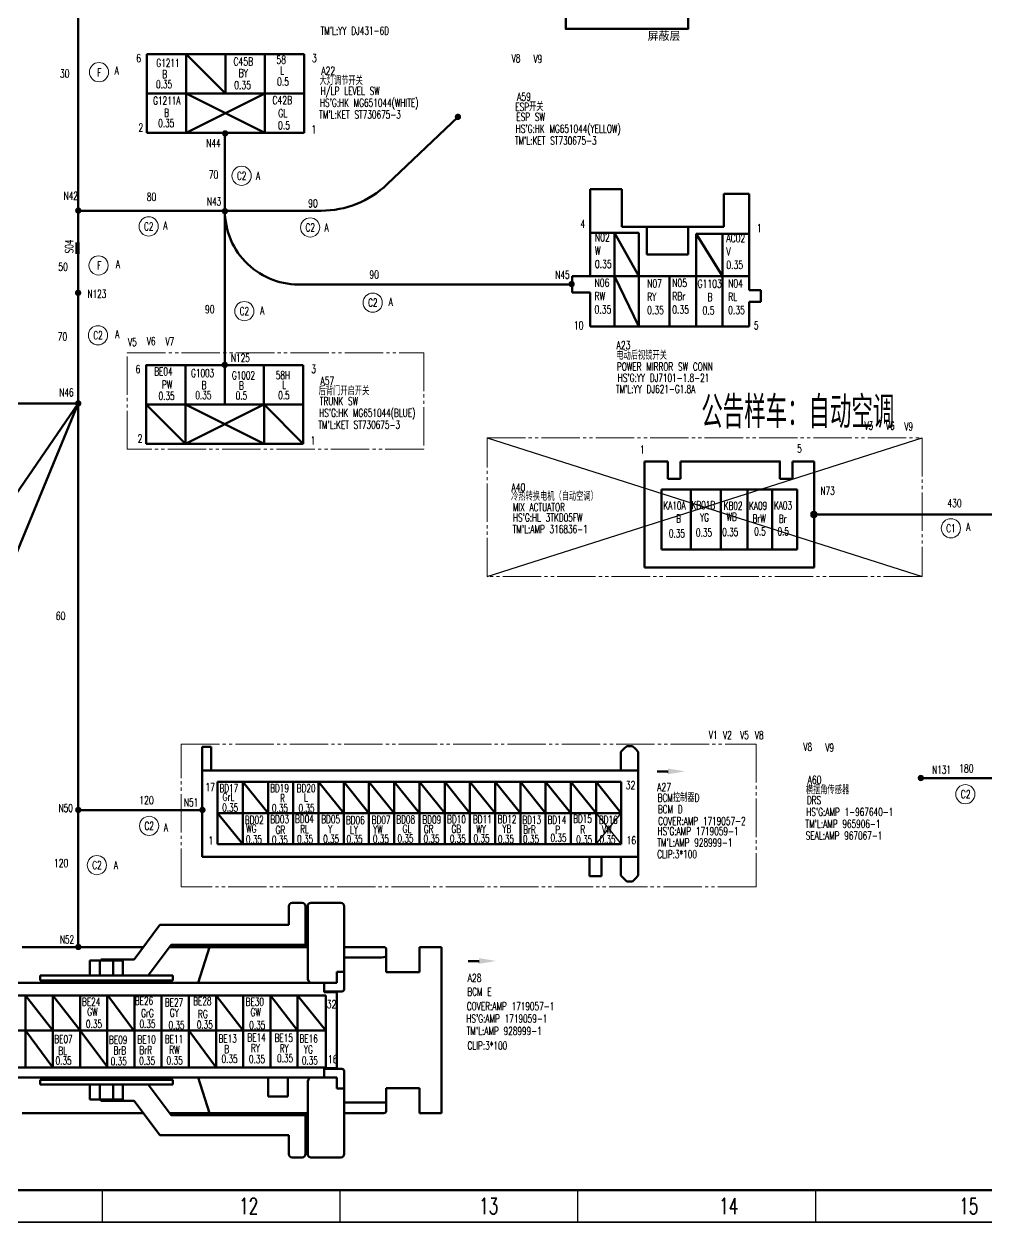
# Model space of a CAD drawing. Header units: millimetres. Extents: x 2201 to 4580, y 154 to 995.
# Drawn here: x 2994.1 to 3294.8, y 153.9 to 528.1 of the extents above; entities that cross this region are included whole.
import ezdxf
from ezdxf.enums import TextEntityAlignment as Align

# ---------------------------------------------------------------- set-up
doc = ezdxf.new("R2010")
doc.units = ezdxf.units.MM
doc.linetypes.add('PHANTOM', pattern=[17, 12, -1, 1, -1, 1, -1])
for name, color, linetype, lineweight in [('0Filament', 7, 'Continuous', 20), ('2FRAME', 2, 'Continuous', 70), ('4CONTOUR', 4, 'Continuous', 50), ('5PHANTOM', 6, 'PHANTOM', 20)]:
    doc.layers.add(name, color=color, linetype=linetype, lineweight=lineweight)
doc.layers.add('2FRAM', color=2, linetype='Continuous')
doc.styles.add('HZ', font='TXT', dxfattribs={"width": 0.7, "height": 4, "bigfont": 'HZTXT'})
doc.styles.get("Standard").update_dxf_attribs({"font": 'txt.shx', "height": 5})

msp = doc.modelspace()

# ---------------------------------------------------------------- hatches: boundary and pattern name
at = {"layer": '0Filament'}
h = msp.add_hatch(color=256, dxfattribs=at)
edge = h.paths.add_edge_path()
edge.add_arc((3129.76, 499.06), 1, 0, 360)
h = msp.add_hatch(color=256, dxfattribs=at)
edge = h.paths.add_edge_path()
edge.add_arc((3057.02, 493.9), 1, 0, 360)
h = msp.add_hatch(color=256, dxfattribs=at)
edge = h.paths.add_edge_path()
edge.add_arc((3011.13, 469.8), 1, 0, 360)
h = msp.add_hatch(color=256, dxfattribs=at)
edge = h.paths.add_edge_path()
edge.add_arc((3056.95, 469.61), 1, 0, 360)
for points in [[(3010.24, 456.21), (3010.24, 459.9), (3011.55, 459.9), (3011.55, 456.21)], [(3195.36, 294.98), (3191.96, 294.98), (3191.96, 294.2), (3195.36, 294.2)], [(3136.32, 235.76), (3132.91, 235.76), (3132.91, 234.98), (3136.32, 234.98)]]:
    msp.add_hatch(color=256, dxfattribs=at).paths.add_polyline_path(points)
h = msp.add_hatch(color=256, dxfattribs=at)
edge = h.paths.add_edge_path()
edge.add_arc((3165.29, 446.83), 1, 0, 360)
h = msp.add_hatch(color=256, dxfattribs=at)
edge = h.paths.add_edge_path()
edge.add_arc((3011.08, 444.1), 1, 0, 360)
h = msp.add_hatch(color=256, dxfattribs=at)
edge = h.paths.add_edge_path()
edge.add_arc((3056.91, 421.6), 1, 0, 360)
h = msp.add_hatch(color=256, dxfattribs=at)
edge = h.paths.add_edge_path()
edge.add_arc((3011.13, 409.57), 1, 0, 360)
h = msp.add_hatch(color=256, dxfattribs=at)
edge = h.paths.add_edge_path()
edge.add_arc((3241, 374.84), 1, 0, 360)
h = msp.add_hatch(color=256, dxfattribs=at)
edge = h.paths.add_edge_path()
edge.add_arc((3274.42, 292.57), 1, 0, 360)
h = msp.add_hatch(color=256, dxfattribs=at)
edge = h.paths.add_edge_path()
edge.add_arc((3011.13, 282.58), 1, 0, 360)
h = msp.add_hatch(color=256, dxfattribs=at)
edge = h.paths.add_edge_path()
edge.add_arc((3049.92, 282.58), 1, 0, 360)
h = msp.add_hatch(color=256, dxfattribs=at)
edge = h.paths.add_edge_path()
edge.add_arc((3011.13, 239.78), 1, 0, 360)

# ---------------------------------------------------------------- linework, layer by layer
for p, q in [((3018.54, 163.87), (3018.54, 153.87)), ((3092.86, 163.87), (3092.86, 153.87)), ((3167.17, 163.87), (3167.17, 153.87)), ((3241.48, 163.87), (3241.48, 153.87)), ((3390.11, 153.87), (2201.11, 153.87)), ((2201.11, 153.87), (4579.11, 153.87))]:
    msp.add_line(p, q)
for p, q in [((3195.36, 294.89), (3195.36, 294.89)), ((3195.36, 294.89), (3195.36, 294.15)), ((3195.36, 294.15), (3195.36, 294.89)), ((3195.36, 294.15), (3195.36, 294.15)), ((3136.32, 235.67), (3136.32, 235.67)), ((3136.32, 235.67), (3136.32, 234.92)), ((3136.32, 234.92), (3136.32, 235.67)), ((3136.32, 234.92), (3136.32, 234.92))]:
    msp.add_line(p, q, dxfattribs=at)
for centre, radius in [((3017.61, 513.02), 3), ((3062.16, 480.65), 3), ((3033.12, 464.85), 3), ((3083.58, 464.53), 3), ((3017.47, 452.66), 3), ((3103.13, 441.03), 3), ((3063.01, 438.4), 3), ((3017.27, 430.84), 3), ((3241, 374.84), 1), ((3241, 374.84), 1), ((3283.81, 370.56), 3), ((3288.32, 287.5), 3), ((3033.25, 277.61), 3), ((3016.95, 265.35), 3)]:
    msp.add_circle(centre, radius, dxfattribs=at)
for points in [[(3195.36, 295.54), (3200.76, 294.64), (3195.36, 293.74)], [(3136.32, 236.31), (3141.72, 235.41), (3136.32, 234.51)]]:
    msp.add_solid(points, dxfattribs=at)
at = {"layer": '2FRAM', "color": 2, "linetype": 'ByBlock', "lineweight": 50}
msp.add_line((4569.11, 163.87), (2226.11, 163.87), dxfattribs=at)
at = {"layer": '2FRAME', "color": 1, "lineweight": -2}
for p, q in [((3138.85, 398.77), (3274.79, 355.54)), ((3138.85, 355.54), (3274.79, 398.77)), ((3172.91, 281.61), (3180.8, 271.85)), ((3172.91, 271.85), (3180.8, 281.61))]:
    msp.add_line(p, q, dxfattribs=at)
at = {"layer": '4CONTOUR'}
for p, q in [((3011.09, 720.65), (3011.09, 239.73)), ((3044.82, 518.65), (3032.51, 518.65)), ((3032.53, 506.36), (3032.53, 518.65)), ((3044.82, 506.36), (3044.82, 518.65)), ((3044.82, 518.65), (3069.39, 518.65)), ((3044.82, 518.65), (3057.1, 506.36)), ((3057.1, 506.36), (3057.1, 518.65)), ((3081.67, 518.65), (3069.37, 518.65)), ((3069.39, 506.36), (3069.39, 518.65)), ((3081.67, 506.36), (3081.67, 518.65)), ((3044.82, 506.36), (3032.53, 506.36)), ((3032.55, 494.08), (3032.55, 506.36)), ((3057.1, 506.36), (3044.82, 506.36)), ((3044.84, 494.08), (3044.84, 506.36)), ((3044.84, 506.36), (3069.41, 494.08)), ((3069.39, 506.36), (3044.84, 494.08)), ((3069.39, 506.36), (3057.1, 506.36)), ((3081.67, 506.36), (3069.39, 506.36)), ((3069.41, 494.08), (3069.41, 506.36)), ((3081.69, 494.08), (3081.69, 506.36)), ((3107.67, 477.99), (3129.88, 499.07)), ((3044.84, 494.08), (3032.55, 494.08)), ((3057.12, 494.08), (3044.84, 494.08)), ((3056.92, 494.11), (3056.92, 421.25)), ((3069.41, 494.08), (3057.12, 494.08)), ((3081.69, 494.08), (3069.41, 494.08)), ((3180.94, 476.46), (3171.1, 476.46)), ((3171.1, 476.46), (3171.1, 449.31)), ((3180.94, 464.76), (3180.94, 476.46)), ((3220.73, 475.06), (3212.81, 475.06)), ((3212.81, 475.06), (3212.81, 464.76)), ((3220.73, 444.95), (3220.73, 475.06)), ((3011.09, 469.75), (3056.92, 469.75)), ((3056.92, 469.75), (3087.02, 469.75)), ((3212.81, 464.76), (3180.94, 464.76)), ((3188.79, 456.11), (3188.79, 464.76)), ((3201.69, 464.76), (3201.69, 456.11)), ((3171.1, 462.89), (3186.29, 462.89)), ((3178.7, 462.89), (3178.7, 451.81)), ((3178.7, 462.89), (3186.29, 449.31)), ((3186.29, 462.89), (3186.29, 451.81)), ((3220.73, 462.52), (3204.16, 462.52)), ((3204.16, 462.52), (3204.16, 451.81)), ((3204.16, 462.52), (3212.45, 449.31)), ((3212.45, 462.52), (3212.45, 451.81)), ((3201.69, 456.11), (3188.79, 456.11)), ((3171.1, 449.31), (3165.48, 449.31)), ((3165.48, 449.31), (3165.48, 444.16)), ((3220.73, 449.31), (3171.1, 449.31)), ((3178.7, 451.81), (3178.7, 433.59)), ((3178.7, 449.31), (3186.29, 433.59)), ((3186.29, 451.81), (3186.29, 433.59)), ((3195.92, 449.31), (3195.9, 433.59)), ((3204.16, 451.81), (3204.16, 433.59)), ((3212.45, 451.81), (3212.45, 433.59)), ((3081.08, 446.73), (3165.48, 446.73)), ((3165.48, 444.16), (3171.08, 444.16)), ((3171.08, 444.16), (3171.08, 433.59)), ((3224.45, 444.95), (3220.73, 444.95)), ((3224.45, 441.24), (3224.45, 444.95)), ((3220.73, 433.59), (3220.73, 441.24)), ((3220.73, 441.24), (3224.45, 441.24)), ((3171.08, 433.59), (3220.73, 433.59)), ((3044.58, 421.53), (3032.28, 421.53)), ((3032.3, 409.25), (3032.3, 421.53)), ((3044.58, 409.25), (3044.58, 421.53)), ((3044.58, 421.53), (3069.15, 421.53)), ((3056.87, 409.25), (3056.87, 421.53)), ((3081.44, 421.53), (3069.13, 421.53)), ((3069.15, 409.25), (3069.15, 421.53)), ((3081.44, 409.25), (3081.44, 421.53)), ((2973.8, 319.31), (3011.09, 409.52)), ((2974.87, 409.52), (3011.09, 409.52)), ((2977.52, 360.61), (3011.09, 409.52)), ((3044.58, 409.25), (3032.3, 409.25)), ((3032.31, 396.96), (3032.31, 409.25)), ((3032.31, 409.25), (3044.6, 396.96)), ((3056.87, 409.25), (3044.58, 409.25)), ((3044.6, 396.96), (3044.6, 409.25)), ((3044.6, 409.25), (3069.17, 396.96)), ((3069.15, 409.25), (3044.6, 396.96)), ((3069.15, 409.25), (3056.87, 409.25)), ((3081.44, 409.25), (3069.15, 409.25)), ((3069.17, 396.96), (3069.17, 409.25)), ((3069.17, 409.25), (3081.45, 396.96)), ((3081.45, 396.96), (3081.45, 409.25)), ((3044.6, 396.96), (3032.31, 396.96)), ((3056.88, 396.96), (3044.6, 396.96)), ((3069.17, 396.96), (3056.88, 396.96)), ((3081.45, 396.96), (3069.17, 396.96)), ((3188.09, 358.27), (3188.09, 391.39)), ((3188.09, 391.39), (3195.4, 391.39)), ((3195.4, 391.39), (3195.4, 386.03)), ((3199.35, 386.03), (3199.35, 391.45)), ((3199.35, 391.45), (3230.51, 391.45)), ((3230.4, 391.39), (3230.4, 386.03)), ((3234.35, 391.45), (3241.03, 391.45)), ((3234.35, 386.03), (3234.35, 391.45)), ((3241.03, 391.39), (3241.03, 358.27)), ((3195.4, 386.03), (3199.35, 386.03)), ((3230.4, 386.03), (3234.35, 386.03)), ((3193.33, 382.7), (3235.77, 382.7)), ((3193.33, 363.93), (3193.33, 382.7)), ((3202.55, 382.7), (3202.55, 363.93)), ((3211.92, 382.7), (3211.92, 363.93)), ((3220.26, 382.7), (3220.26, 363.93)), ((3227.96, 382.7), (3227.96, 363.93)), ((3235.77, 382.7), (3235.77, 363.93)), ((3308.07, 374.83), (3241.03, 374.83)), ((3235.77, 363.93), (3193.33, 363.93)), ((3188.09, 358.27), (3241.03, 358.27)), ((3049.88, 302.33), (3052.63, 302.33)), ((3049.88, 294.89), (3049.88, 302.33)), ((3052.63, 302.33), (3052.63, 294.89)), ((3180.67, 300.72), (3181.58, 301.63)), ((3180.67, 294.89), (3180.67, 300.72)), ((3181.58, 301.63), (3182.49, 302.54)), ((3182.49, 302.54), (3184.31, 302.54)), ((3184.31, 302.54), (3185.22, 301.63)), ((3185.22, 301.63), (3186.13, 300.72)), ((3186.13, 294.89), (3186.13, 300.72)), ((3165, 294.89), (3049.88, 294.89)), ((3049.88, 294.89), (3071.01, 294.89)), ((3049.88, 270.17), (3049.88, 294.89)), ((3081.94, 294.89), (3094.51, 294.89)), ((3112.35, 294.89), (3123.65, 294.89)), ((3141.5, 294.89), (3154.07, 294.89)), ((3165, 294.89), (3186.13, 294.89)), ((3186.13, 267.93), (3186.13, 294.89)), ((3308.2, 292.54), (3274.63, 292.54)), ((3062.55, 291.37), (3054.67, 291.37)), ((3054.67, 281.61), (3054.67, 291.37)), ((3070.43, 291.37), (3062.55, 291.37)), ((3062.55, 281.61), (3062.55, 291.37)), ((3062.55, 281.61), (3062.55, 291.37)), ((3062.55, 291.37), (3070.43, 281.61)), ((3078.32, 291.37), (3070.43, 291.37)), ((3070.43, 281.61), (3070.43, 291.37)), ((3070.43, 281.61), (3070.43, 291.37)), ((3086.2, 291.37), (3078.32, 291.37)), ((3078.32, 281.61), (3078.32, 291.37)), ((3078.32, 281.61), (3078.32, 291.37)), ((3094.08, 291.37), (3086.2, 291.37)), ((3086.2, 281.61), (3086.2, 291.37)), ((3086.2, 281.61), (3086.2, 291.37)), ((3086.2, 291.37), (3094.08, 281.61)), ((3101.97, 291.37), (3094.08, 291.37)), ((3094.08, 281.61), (3094.08, 291.37)), ((3094.08, 281.61), (3094.08, 291.37)), ((3094.08, 291.37), (3101.97, 281.61)), ((3109.85, 291.37), (3101.97, 291.37)), ((3101.97, 281.61), (3101.97, 291.37)), ((3101.97, 281.61), (3101.97, 291.37)), ((3101.97, 291.37), (3109.85, 281.61)), ((3117.73, 291.37), (3109.85, 291.37)), ((3109.85, 281.61), (3109.85, 291.37)), ((3109.85, 281.61), (3109.85, 291.37)), ((3109.85, 291.37), (3117.73, 281.61)), ((3125.62, 291.37), (3117.73, 291.37)), ((3117.73, 281.61), (3117.73, 291.37)), ((3117.73, 281.61), (3117.73, 291.37)), ((3117.73, 291.37), (3125.62, 281.61)), ((3133.5, 291.37), (3125.62, 291.37)), ((3125.62, 281.61), (3125.62, 291.37)), ((3125.62, 291.37), (3133.5, 281.61)), ((3141.38, 291.37), (3133.5, 291.37)), ((3133.5, 281.61), (3133.5, 291.37)), ((3133.5, 281.61), (3133.5, 291.37)), ((3133.5, 291.37), (3141.38, 281.61)), ((3149.27, 291.37), (3141.38, 291.37)), ((3141.38, 281.61), (3141.38, 291.37)), ((3141.38, 281.61), (3141.38, 291.37)), ((3141.38, 291.37), (3149.27, 281.61)), ((3157.15, 291.37), (3149.27, 291.37)), ((3149.27, 281.61), (3149.27, 291.37)), ((3149.27, 281.61), (3149.27, 291.37)), ((3149.27, 291.37), (3157.15, 281.61)), ((3165.03, 291.37), (3157.15, 291.37)), ((3157.15, 281.61), (3157.15, 291.37)), ((3157.15, 281.61), (3157.15, 291.37)), ((3157.15, 291.37), (3165.03, 281.61)), ((3172.91, 291.37), (3165.03, 291.37)), ((3165.03, 281.61), (3165.03, 291.37)), ((3165.03, 281.61), (3165.03, 291.37)), ((3165.03, 291.37), (3172.91, 281.61)), ((3180.8, 291.37), (3172.91, 291.37)), ((3172.91, 281.61), (3172.91, 291.37)), ((3172.91, 281.61), (3172.91, 291.37)), ((3172.91, 291.37), (3180.8, 281.61)), ((3180.8, 281.61), (3180.8, 291.37)), ((3049.88, 282.53), (3011.09, 282.53)), ((3062.55, 281.61), (3054.67, 281.61)), ((3062.55, 281.61), (3054.67, 281.61)), ((3054.67, 271.85), (3054.67, 281.61)), ((3054.67, 281.61), (3062.55, 271.85)), ((3070.43, 281.61), (3062.55, 281.61)), ((3070.43, 281.61), (3062.55, 281.61)), ((3062.55, 271.85), (3062.55, 281.61)), ((3062.55, 271.85), (3062.55, 281.61)), ((3078.32, 281.61), (3070.43, 281.61)), ((3078.32, 281.61), (3070.43, 281.61)), ((3070.43, 271.85), (3070.43, 281.61)), ((3070.43, 271.85), (3070.43, 281.61)), ((3086.2, 281.61), (3078.32, 281.61)), ((3086.2, 281.61), (3078.32, 281.61)), ((3078.32, 271.85), (3078.32, 281.61)), ((3078.32, 271.85), (3078.32, 281.61)), ((3094.08, 281.61), (3086.2, 281.61)), ((3094.08, 281.61), (3086.2, 281.61)), ((3086.2, 271.85), (3086.2, 281.61)), ((3086.2, 271.85), (3086.2, 281.61)), ((3101.97, 281.61), (3094.08, 281.61)), ((3101.97, 281.61), (3094.08, 281.61)), ((3094.08, 271.85), (3094.08, 281.61)), ((3094.08, 271.85), (3094.08, 281.61)), ((3109.85, 281.61), (3101.97, 281.61)), ((3109.85, 281.61), (3101.97, 281.61)), ((3101.97, 271.85), (3101.97, 281.61)), ((3101.97, 271.85), (3101.97, 281.61)), ((3117.73, 281.61), (3109.85, 281.61)), ((3117.73, 281.61), (3109.85, 281.61)), ((3109.85, 271.85), (3109.85, 281.61)), ((3109.85, 271.85), (3109.85, 281.61)), ((3125.62, 281.61), (3117.73, 281.61)), ((3125.62, 281.61), (3117.73, 281.61)), ((3117.73, 271.85), (3117.73, 281.61)), ((3117.73, 271.85), (3117.73, 281.61)), ((3133.5, 281.61), (3125.62, 281.61)), ((3133.5, 281.61), (3125.62, 281.61)), ((3125.62, 271.85), (3125.62, 281.61)), ((3125.62, 271.85), (3125.62, 281.61)), ((3141.38, 281.61), (3133.5, 281.61)), ((3141.38, 281.61), (3133.5, 281.61)), ((3133.5, 271.85), (3133.5, 281.61)), ((3133.5, 271.85), (3133.5, 281.61)), ((3149.27, 281.61), (3141.38, 281.61)), ((3149.27, 281.61), (3141.38, 281.61)), ((3141.38, 271.85), (3141.38, 281.61)), ((3141.38, 271.85), (3141.38, 281.61)), ((3157.15, 281.61), (3149.27, 281.61)), ((3157.15, 281.61), (3149.27, 281.61)), ((3149.27, 271.85), (3149.27, 281.61)), ((3149.27, 271.85), (3149.27, 281.61)), ((3165.03, 281.61), (3157.15, 281.61)), ((3165.03, 281.61), (3157.15, 281.61)), ((3157.15, 271.85), (3157.15, 281.61)), ((3157.15, 271.85), (3157.15, 281.61)), ((3172.91, 281.61), (3165.03, 281.61)), ((3172.91, 281.61), (3165.03, 281.61)), ((3165.03, 271.85), (3165.03, 281.61)), ((3165.03, 271.85), (3165.03, 281.61)), ((3180.8, 281.61), (3172.91, 281.61)), ((3180.8, 281.61), (3172.91, 281.61)), ((3172.91, 271.85), (3172.91, 281.61)), ((3172.91, 271.85), (3172.91, 281.61)), ((3180.8, 271.85), (3180.8, 281.61)), ((3049.88, 270.17), (3049.88, 267.97)), ((3062.55, 271.85), (3054.67, 271.85)), ((3070.43, 271.85), (3062.55, 271.85)), ((3078.32, 271.85), (3070.43, 271.85)), ((3086.2, 271.85), (3078.32, 271.85)), ((3094.08, 271.85), (3086.2, 271.85)), ((3101.97, 271.85), (3094.08, 271.85)), ((3109.85, 271.85), (3101.97, 271.85)), ((3117.73, 271.85), (3109.85, 271.85)), ((3125.62, 271.85), (3117.73, 271.85)), ((3133.5, 271.85), (3125.62, 271.85)), ((3141.38, 271.85), (3133.5, 271.85)), ((3149.27, 271.85), (3141.38, 271.85)), ((3157.15, 271.85), (3149.27, 271.85)), ((3165.03, 271.85), (3157.15, 271.85)), ((3172.91, 271.85), (3165.03, 271.85)), ((3180.8, 271.85), (3172.91, 271.85)), ((3052.11, 267.93), (3049.88, 267.94)), ((3052.11, 267.93), (3186.13, 267.93)), ((3167.1, 267.93), (3168.74, 267.93)), ((3170.84, 261.9), (3170.84, 268.02)), ((3174.66, 268.02), (3174.66, 261.9)), ((3180.67, 267.93), (3180.67, 262.1)), ((3186.13, 267.93), (3186.13, 262.1)), ((3180.67, 262.1), (3181.58, 261.19)), ((3185.22, 261.19), (3186.13, 262.1)), ((3174.66, 261.9), (3170.84, 261.9)), ((3181.58, 261.19), (3182.49, 260.28)), ((3182.49, 260.28), (3184.31, 260.28)), ((3184.31, 260.28), (3185.22, 261.19)), ((3076.93, 246.65), (3076.93, 252.52)), ((3077.97, 253.56), (3081.08, 253.56)), ((3082.12, 252.52), (3082.12, 246.65)), ((3082.81, 247.42), (3082.81, 252.52)), ((3083.84, 253.56), (3093.18, 253.56)), ((3094.21, 248.07), (3094.21, 252.52)), ((3082.81, 246.65), (3082.81, 247.42)), ((3094.21, 246.65), (3094.21, 248.07)), ((3028.55, 235.86), (3036.56, 246.65)), ((3036.56, 246.65), (3076.93, 246.65)), ((3082.12, 240.43), (3082.12, 246.65)), ((3082.81, 246.65), (3082.81, 230.57)), ((3094.21, 246.65), (3094.21, 232.06)), ((2993.63, 239.73), (3028.55, 239.73)), ((3028.55, 239.73), (3031.43, 239.73)), ((3040.12, 240.43), (3033.01, 230.85)), ((3052.1, 239.73), (3039.61, 239.73)), ((3081.08, 240.43), (3040.12, 240.43)), ((3048.59, 228.61), (3052.1, 239.73)), ((3082.81, 239.73), (3052.1, 239.73)), ((3081.08, 240.43), (3082.12, 240.43)), ((3082.12, 240.43), (3082.12, 239.73)), ((3094.21, 239.73), (3106.65, 239.73)), ((3117.71, 239.73), (3124.63, 239.73)), ((3117.71, 231.96), (3117.71, 239.73)), ((3124.63, 236.45), (3124.63, 239.73)), ((3018.18, 235.86), (3028.55, 235.86)), ((3018.18, 235.86), (3018.18, 235.52)), ((3094.21, 236.45), (3105.92, 236.45)), ((3105.92, 236.45), (3106.65, 236.55)), ((3106.65, 236.55), (3107.06, 236.73)), ((3107.06, 236.73), (3107.28, 236.93)), ((3107.28, 236.93), (3107.35, 237.14)), ((3107.35, 239.04), (3107.35, 237.14)), ((3107.35, 236.45), (3107.35, 237.14)), ((3107.35, 236.45), (3107.35, 231.96)), ((3124.63, 236.45), (3124.63, 213.81)), ((3017.84, 235.52), (3014.72, 235.52)), ((3014.72, 230.85), (3014.72, 235.52)), ((3017.84, 230.85), (3017.84, 235.52)), ((3017.84, 235.52), (3021.98, 235.52)), ((3025.09, 235.52), (3021.98, 235.52)), ((3021.98, 230.85), (3021.98, 235.52)), ((3025.09, 230.85), (3025.09, 235.52)), ((3094.21, 232.06), (3091.97, 232.06)), ((3091.97, 232.06), (3091.97, 228.61)), ((3094.21, 232.06), (3094.21, 226.6)), ((2952.52, 228.61), (3070.44, 228.61)), ((2999.17, 230.85), (3019.91, 230.85)), ((2999.17, 229.3), (2999.17, 230.85)), ((2999.17, 229.3), (3019.91, 229.3)), ((3017.84, 230.85), (3014.72, 230.85)), ((3017.84, 230.85), (3021.98, 230.85)), ((3019.91, 230.85), (3040.64, 230.85)), ((3019.91, 229.3), (3040.64, 229.3)), ((3025.09, 230.85), (3021.98, 230.85)), ((3029.06, 229.3), (3028.55, 228.61)), ((3040.64, 229.3), (3040.64, 230.85)), ((3076.66, 228.61), (3070.44, 228.61)), ((3076.66, 228.61), (3087.99, 228.61)), ((3082.81, 230.57), (3082.9, 229.77)), ((3082.9, 229.77), (3083.11, 229.19)), ((3083.11, 229.19), (3083.35, 228.84)), ((3083.35, 228.84), (3083.62, 228.65)), ((3083.62, 228.65), (3083.84, 228.61)), ((3091.97, 228.61), (3087.99, 228.61)), ((3087.99, 225.7), (3087.99, 228.61)), ((3107.35, 231.96), (3117.71, 231.96)), ((3088.51, 224.59), (2952.17, 224.59)), ((2994.67, 224.59), (2994.67, 202.14)), ((2994.67, 224.59), (3003.17, 213.7)), ((3003.17, 224.59), (3003.17, 202.14)), ((3003.17, 224.59), (3011.67, 213.7)), ((3011.67, 224.59), (3011.67, 202.14)), ((3020.17, 224.59), (3020.17, 202.14)), ((3020.34, 224.59), (3028.67, 213.36)), ((3028.67, 224.59), (3028.67, 202.14)), ((3037.17, 224.59), (3037.17, 202.14)), ((3045.67, 224.59), (3045.67, 202.14)), ((3054.17, 224.59), (3054.17, 202.14)), ((3054.17, 224.59), (3062.67, 213.7)), ((3062.67, 224.59), (3062.67, 202.14)), ((3071.17, 224.59), (3071.17, 202.14)), ((3071.17, 224.59), (3079.67, 213.7)), ((3079.67, 224.59), (3079.67, 202.14)), ((3079.67, 224.59), (3088.51, 213.7)), ((3093.52, 225.91), (3087.99, 225.91)), ((3087.99, 225.7), (3091.97, 225.7)), ((3088.51, 224.59), (3088.51, 202.14)), ((3091.97, 213.81), (3091.97, 225.7)), ((2952.17, 213.7), (3088.51, 213.7)), ((2994.67, 213.7), (3003.17, 202.14)), ((3011.67, 213.7), (3020.34, 202.14)), ((3045.67, 213.7), (3054.17, 202.14)), ((3091.97, 201.93), (3091.97, 213.81)), ((3124.63, 191.18), (3124.63, 213.81)), ((3088.51, 202.14), (2952.17, 202.14)), ((2952.52, 199.02), (3070.44, 199.02)), ((2999.17, 198.33), (3019.91, 198.33)), ((2999.17, 198.33), (2999.17, 196.78)), ((3014.72, 199.02), (3014.72, 198.33)), ((3017.84, 198.33), (3017.84, 199.02)), ((3019.91, 198.33), (3040.64, 198.33)), ((3021.98, 199.02), (3021.98, 198.33)), ((3025.09, 199.02), (3025.09, 198.33)), ((3029.06, 198.33), (3028.55, 199.02)), ((3040.64, 198.33), (3040.64, 196.78)), ((3048.59, 199.02), (3052.1, 187.89)), ((3070.44, 199.02), (3076.66, 199.02)), ((3070.44, 198.79), (3070.44, 193.12)), ((3076.66, 199.02), (3087.99, 199.02)), ((3076.66, 198.79), (3076.66, 193.12)), ((3082.9, 197.86), (3083.11, 198.44)), ((3083.11, 198.44), (3083.35, 198.79)), ((3083.35, 198.79), (3083.62, 198.98)), ((3083.62, 198.98), (3083.84, 199.02)), ((3087.99, 201.93), (3087.99, 199.02)), ((3087.99, 201.93), (3091.97, 201.93)), ((3093.52, 201.72), (3087.99, 201.72)), ((3091.97, 199.02), (3087.99, 199.02)), ((3091.97, 195.57), (3091.97, 199.02)), ((3094.21, 195.57), (3094.21, 201.03)), ((2999.17, 196.78), (3019.91, 196.78)), ((3014.72, 196.78), (3014.72, 192.11)), ((3017.84, 192.11), (3017.84, 196.78)), ((3019.91, 196.78), (3040.64, 196.78)), ((3021.98, 196.78), (3021.98, 192.11)), ((3025.09, 196.78), (3025.09, 192.11)), ((3040.12, 187.2), (3033.01, 196.78)), ((3082.81, 197.06), (3082.9, 197.86)), ((3082.81, 197.06), (3082.81, 180.98)), ((3094.21, 195.57), (3091.97, 195.57)), ((3094.21, 195.57), (3094.21, 180.98)), ((3107.35, 195.67), (3107.35, 191.18)), ((3107.35, 195.67), (3117.71, 195.67)), ((3117.71, 187.89), (3117.71, 195.67)), ((3014.72, 192.11), (3017.84, 192.11)), ((3017.84, 192.11), (3021.98, 192.11)), ((3018.18, 192.11), (3018.18, 191.77)), ((3018.18, 191.77), (3028.55, 191.77)), ((3021.98, 192.11), (3025.09, 192.11)), ((3028.55, 191.77), (3036.56, 180.98)), ((3076.66, 193.12), (3070.44, 193.12)), ((3107.35, 191.18), (3094.21, 191.18)), ((3107.35, 191.18), (3107.35, 188.59)), ((3124.63, 187.89), (3124.63, 191.18)), ((2993.63, 187.89), (3028.55, 187.89)), ((3028.55, 187.89), (3031.43, 187.89)), ((3052.1, 187.89), (3039.61, 187.89)), ((3081.08, 187.2), (3040.12, 187.2)), ((3082.81, 187.89), (3052.1, 187.89)), ((3081.08, 187.2), (3082.12, 187.2)), ((3082.12, 187.2), (3082.12, 187.89)), ((3082.12, 180.98), (3082.12, 187.2)), ((3094.21, 187.89), (3106.65, 187.89)), ((3117.71, 187.89), (3124.63, 187.89)), ((3036.56, 180.98), (3076.93, 180.98)), ((3076.93, 175.11), (3076.93, 180.98)), ((3082.12, 180.98), (3082.12, 175.11)), ((3082.81, 175.11), (3082.81, 180.98)), ((3094.21, 175.11), (3094.21, 180.98)), ((3077.97, 174.07), (3081.08, 174.07)), ((3083.84, 174.07), (3093.18, 174.07))]:
    msp.add_line(p, q, dxfattribs=at)
msp.add_lwpolyline([(3163.43, 562.77), (3201.67, 562.77), (3201.67, 526.55), (3163.43, 526.55)], close=True, dxfattribs=at)
for centre, radius, start, end in [((3087.02, 499.75), 30, 270, 313.5007), ((3079.96, 469.75), 23.04, 180, 272.7819), ((3077.97, 252.52), 1.04, 91.8098, 178.1908), ((3081.08, 252.52), 1.04, 359.9999, 90), ((3083.84, 252.52), 1.04, 90, 180.0001), ((3093.18, 252.52), 1.04, 359.9999, 90), ((3106.65, 239.04), 0.691, 0, 90), ((3093.52, 226.6), 0.691, 270, 0), ((3093.52, 201.03), 0.691, 0, 90), ((3106.65, 188.59), 0.691, 270, 0), ((3077.97, 175.11), 1.04, 181.8092, 268.1902), ((3081.08, 175.11), 1.04, 270, 0), ((3083.84, 175.11), 1.04, 179.9999, 270), ((3093.18, 175.11), 1.04, 270, 0.0001)]:
    msp.add_arc(centre, radius, start, end, dxfattribs=at)
at = {"layer": '5PHANTOM'}
for points in [[(3026.4, 425.41), (3119.06, 425.41), (3119.06, 395.26), (3026.4, 395.26)], [(3138.85, 398.77), (3274.79, 398.77), (3274.79, 355.54), (3138.85, 355.54)], [(3043.23, 303.12), (3222.98, 303.12), (3222.98, 258.55), (3043.23, 258.55)]]:
    msp.add_lwpolyline(points, close=True, dxfattribs=at)

# ---------------------------------------------------------------- texts
at = {"lineweight": -2, "style": 'HZ', "width": 0.7}
for s, p in [('12', (3061.39, 156.37)), ('13', (3136.39, 156.37)), ('14', (3211.39, 156.37)), ('15', (3286.39, 156.37))]:
    msp.add_text(s, height=5, dxfattribs=at).set_placement(p)
at = {"layer": '0Filament', "style": 'HZ'}
for s, width, p in [("TM'L:YY DJ431-6D", 0.67, (3086.84, 524.72)), ('V8', 0.67, (3146.55, 516.09)), ('V9', 0.67, (3153.37, 515.9)), ('F', 0.67, (3017.1, 511.63)), ('A', 0.67, (3022.5, 512.34)), ('大灯调节开关', 0.67, (3086.5, 509.05)), ("HS'G:HK MG651044(WHITE)", 0.67, (3086.66, 502.23)), ('ESP开关', 0.67, (3147.67, 500.92)), ("TM'L:KET ST730675-3", 0.67, (3086.39, 498.52)), ("HS'G:HK MG651044(YELLOW)", 0.67, (3147.82, 494.1)), ('N44', 0.67, (3051.15, 489.63)), ("TM'L:KET ST730675-3", 0.67, (3147.56, 490.39)), ('C2', 0.67, (3060.72, 479.41)), ('A', 0.67, (3066.65, 479.39)), ('N42', 0.67, (3006.55, 473.16)), ('N43', 0.67, (3051.34, 471.39)), ('C2', 0.67, (3031.68, 463.6)), ('A', 0.67, (3037.72, 463.86)), ('C2', 0.67, (3082.14, 463.29)), ('A', 0.67, (3088.07, 463.27)), ('F', 0.67, (3017.02, 451.41)), ('A', 0.67, (3022.87, 451.78)), ('N45', 0.67, (3160.21, 448.51)), ('N123', 0.67, (3014, 442.51)), ('C2', 0.67, (3101.69, 439.79)), ('A', 0.67, (3108.12, 439.99)), ('C2', 0.67, (3061.57, 437.16)), ('A', 0.67, (3067.99, 437.37)), ('C2', 0.67, (3015.83, 429.59)), ('A', 0.67, (3022.67, 429.96)), ('V5', 0.67, (3026.66, 427.48)), ('V6', 0.67, (3032.53, 427.75)), ('V7', 0.67, (3038.38, 427.61)), ('N125', 0.67, (3058.86, 422.53)), ('电动后视镜开关', 0.67, (3179.25, 423.25)), ("HS'G:YY DJ7101-1.8-21", 0.67, (3179.69, 416.3)), ('N46', 0.67, (3005.22, 411.76)), ('后背门开启开关', 0.67, (3086.24, 412.16)), ("TM'L:YY DJ621-G1.8A", 0.67, (3179.12, 412.81)), ("HS'G:HK MG651044(BLUE)", 0.67, (3086.4, 405.34)), ("TM'L:KET ST730675-3", 0.67, (3086.13, 401.63)), ('V3', 0.67, (3256.81, 401.36)), ('V6', 0.67, (3263.49, 401.36)), ('V9', 0.67, (3269.27, 401.11)), ('5', 0.67, (3235.76, 394.19)), ('1', 0.67, (3186.67, 393.87)), ('冷热转换电机（自动空调）', 0.67, (3146.36, 379.21)), ('N73', 0.67, (3243.05, 381.02)), ('MIX ACTUATOR ', 0.67, (3146.91, 375.92)), ('C1', 0.67, (3282.37, 369.32)), ('A', 0.67, (3288.56, 369.8)), ('V1', 0.67, (3208.19, 304.78)), ('V2', 0.67, (3212.62, 304.7)), ('V5', 0.67, (3217.95, 304.7)), ('V8', 0.67, (3222.56, 304.7)), ('V8', 0.67, (3237.72, 301)), ('V9', 0.67, (3244.55, 300.8)), ('N131', 0.67, (3277.94, 293.88)), ('横摆角传感器', 0.67, (3238.45, 287.52)), ('C2', 0.7, (3286.89, 286.26)), ('N50', 0.67, (3004.99, 281.94)), ('N51', 0.67, (3044.17, 283.69)), ('BD16', 0.67, (3173.79, 278.25)), ("HS'G:AMP 1-967640-1", 0.67, (3238.61, 280.7)), ('C2', 0.67, (3031.81, 276.36)), ('A', 0.67, (3037.87, 275.8)), ('VW', 0.67, (3174.81, 275.23)), ("TM'L:AMP 965906-1", 0.67, (3238.35, 276.99)), ('0.35', 0.67, (3173.98, 272.12)), ('SEAL:AMP 967067-1', 0.67, (3238.43, 273.32)), ('C2', 0.67, (3015.51, 264.11)), ('A', 0.67, (3022.25, 264.05)), ('N52', 0.67, (3005.38, 240.89))]:
    msp.add_text(s, height=2.5, dxfattribs=dict(at, width=width)).set_placement(p)
at = {"layer": '0Filament', "lineweight": -2, "style": 'HZ', "width": 0.7}
for s, p in [('6', (3029.25, 516.15)), ('3', (3084.14, 516.18)), ('30', (3005.37, 511.34)), ('A22', (3087.06, 512.24)), ('A59', (3148.23, 504.11)), ('2', (3029.92, 494.46)), ('1', (3083.97, 493.89)), ('70', (3051.89, 479.79)), ('80', (3032.51, 472.81)), ('90', (3082.96, 470.79)), ('4', (3168, 464.41)), ('1', (3223.17, 463.09)), ('50', (3004.88, 450.98)), ('90', (3102.09, 448.56)), ('90', (3050.71, 437.73)), ('10', (3166, 432.66)), ('5', (3222.22, 432.69)), ('70', (3004.68, 429.16)), ('A23', (3179.31, 426.51)), ('6', (3029.02, 419.03)), ('3', (3083.9, 419.06)), ('A57', (3086.8, 415.35)), ('2', (3029.69, 397.35)), ('1', (3083.74, 396.77)), ('A40', (3146.49, 382.09)), ('430', (3282.68, 377.16)), ('60', (3004.1, 341.95)), ('180', (3286.38, 294.29)), ('A60', (3239.01, 290.71)), ('17', (3050.84, 288.45)), ('32', (3182.21, 289.1)), ('A27', (3192.02, 288.46)), ('120', (3030.2, 284.38)), ('1', (3051.83, 271.79)), ('16', (3182.45, 271.85)), ('120', (3003.52, 264.73)), ('A28', (3132.78, 228.85)), ('32', (3088.78, 220.67)), ('16', (3089.14, 203.48))]:
    msp.add_text(s, height=2.5, dxfattribs=at).set_placement(p)
at = {"layer": '0Filament', "color": 3, "style": 'HZ', "width": 0.67}
for s, p in [('G1211', (3035.52, 517.16)), ('B', (3037.38, 513.64)), ('0.35', (3035.43, 510.5)), ('G1211A', (3034.53, 505.38)), ('B', (3037.96, 501.62)), ('0.35', (3036.1, 498.34)), ('BE04', (3034.85, 420.8)), ('G1003', (3046.36, 420.28)), ('PW', (3037.27, 416.68)), ('B', (3049.66, 416.53)), ('0.35', (3036.21, 413.14)), ('0.35', (3047.71, 413.38)), ('BE24', (3012.27, 223.93)), ('BE26', (3028.8, 224.23)), ('GW', (3013.94, 220.78)), ('GrG', (3030.76, 220.37)), ('0.35', (3013.53, 216.98)), ('0.35', (3030.25, 217))]:
    msp.add_text(s, height=2.5, dxfattribs=at).set_placement(p, align=Align.TOP_LEFT)
at = {"layer": '0Filament', "color": 3, "lineweight": -2, "style": 'HZ', "width": 0.7}
for s, p in [('C45B', (3059.62, 515.1)), ('58', (3073.03, 515.66)), ('BY', (3061.25, 511.51)), ('L', (3074.21, 512.3)), ('0.35', (3059.86, 507.74)), ('0.5', (3073.23, 508.82)), ('C42B', (3071.8, 503.03)), ('GL', (3073.61, 498.96)), ('0.5', (3073.54, 495.16)), ('N02', (3172.56, 460.18)), ('AC02', (3213.63, 459.92)), ('W', (3172.56, 456.02)), ('V', (3213.63, 455.75)), ('0.35', (3172.56, 451.85)), ('0.35', (3213.63, 451.58)), ('N06', (3172.44, 446.01)), ('N07', (3188.88, 445.75)), ('N05', (3196.71, 445.93)), ('G1103', (3204.64, 445.7)), ('N04', (3214.18, 445.8)), ('RW', (3172.44, 441.84)), ('RY', (3188.88, 441.59)), ('RBr', (3196.71, 441.77)), ('  B', (3204.64, 441.53)), ('RL', (3214.18, 441.63)), ('0.35', (3172.44, 437.67)), ('0.35', (3188.88, 437.42)), ('0.35', (3196.71, 437.6)), (' 0.5', (3204.64, 437.36)), ('0.35', (3214.18, 437.47))]:
    msp.add_text(s, height=2.5, dxfattribs=at).set_placement(p)
at = {"layer": '0Filament', "style": 'HZ', "width": 0.67}
for s, p in [('H/LP LEVEL SW', (3086.85, 508.43)), ('ESP SW', (3148.01, 500.3)), ('POWER MIRROR SW CONN', (3179.46, 422.3)), ('TRUNK SW', (3086.59, 411.54)), ("HS'G:HL 3TKD05FW", (3146.95, 375.14)), ("TM'L:AMP 316836-1", (3146.87, 371.55)), ('BCM控制器D', (3192.2, 287.64)), ('DRS', (3238.8, 286.9)), ('BCM D', (3192.24, 284.04)), ("HS'G:AMP 1719059-1", (3192.13, 277.21)), ('COVER:AMP 1719057-2', (3192.32, 280.38)), ("TM'L:AMP 928999-1", (3192.07, 273.63)), ('CLIP:3*100', (3192.03, 270.02)), ('BCM E', (3132.71, 227.07)), ('COVER:AMP 1719057-1', (3132.53, 222.53)), ("HS'G:AMP 1719059-1", (3132.39, 218.67)), ("TM'L:AMP 928999-1", (3132.49, 214.8)), ('CLIP:3*100', (3132.75, 210.25))]:
    msp.add_text(s, height=2.5, dxfattribs=at).set_placement(p, align=Align.TOP_LEFT)
msp.add_text('S04', height=2.5, rotation=90, dxfattribs=at).set_placement((3009.53, 456.43))
at = {"layer": '0Filament', "color": 3, "style": 'HZ', "width": 0.67}
for s, p in [('G1002', (3059.13, 417.07)), ('58H', (3072.84, 417.1)), ('B', (3061.36, 413.88)), ('L', (3074.83, 414.14)), ('0.5', (3060.32, 410.76)), ('0.5', (3073.59, 410.84)), ('BD17', (3055.23, 288.11)), ('BD19', (3071.08, 288.13)), ('BD20', (3079.39, 288.11)), ('0.35', (3056.07, 282.06)), ('GrL', (3056.23, 285.39)), ('0.35', (3071.63, 281.91)), ('R', (3074.19, 284.97)), ('L', (3081.68, 285.19)), ('BD02', (3063.18, 278.22)), ('BD03', (3071.11, 278.43)), ('BD04', (3078.86, 278.52)), ('0.35', (3079.94, 281.89)), ('BD05', (3087.05, 278.44)), ('BD06', (3094.76, 278.16)), ('BD07', (3102.82, 278.24)), ('BD08', (3110.5, 278.37)), ('BD09', (3118.65, 278.31)), ('BD10', (3126.37, 278.41)), ('BD11', (3134.44, 278.41)), ('BD12', (3142.17, 278.46)), ('BD13', (3149.89, 278.23)), ('BD14', (3157.74, 278.26)), ('BD15', (3165.76, 278.57)), ('WG', (3063.58, 275.51)), ('GR', (3072.77, 275.11)), ('RL', (3080.45, 275.34)), ('Y', (3089.2, 275.36)), ('LY', (3096.04, 275.12)), ('YW', (3103.26, 275.27)), ('GL', (3112.48, 275.46)), ('GR', (3119.09, 275.35)), ('GB', (3127.75, 275.4)), ('WY', (3135.53, 275.34)), ('YB', (3143.62, 275.45)), ('BrR', (3150.14, 275.19)), ('P', (3160.16, 275.15)), ('R', (3168.02, 275.23)), ('0.35', (3063.51, 272.13)), ('0.35', (3071.61, 272.01)), ('0.35', (3079.48, 272.22)), ('0.35', (3087.63, 272.26)), ('0.35', (3094.96, 272.24)), ('0.35', (3103.18, 272.29)), ('0.35', (3110.86, 272.42)), ('0.35', (3119, 272.36)), ('0.35', (3127.21, 272.35)), ('0.35', (3134.64, 272.43)), ('0.35', (3142.26, 272.25)), ('0.35', (3150.09, 272.25)), ('0.35', (3158.67, 272.66)), ('0.35', (3166.69, 272.09)), ('BE27', (3038.18, 221.24)), ('BE28', (3047.02, 221.63)), ('BE30', (3063.42, 221.42)), ('GY', (3039.73, 218)), ('RG', (3048.56, 217.59)), ('GW', (3064.97, 218.18)), ('0.35', (3039.31, 214.13)), ('0.35', (3048.15, 214.27)), ('0.35', (3064.55, 214.11)), ('BE07', (3003.62, 209.79)), ('BE09', (3020.72, 209.54)), ('BE10', (3029.58, 209.66)), ('BE11', (3038.18, 209.76)), ('BE13', (3054.93, 209.91)), ('BE14', (3063.95, 210.27)), ('BE15', (3072.46, 210.14)), ('BE16', (3080.23, 209.92)), ('BL', (3004.89, 206.11)), ('BrB', (3022.12, 206.22)), ('BrR', (3030.21, 206.35)), ('RW', (3039.58, 206.45)), ('0.35', (3055.9, 203.56)), ('B', (3056.76, 206.63)), ('0.35', (3064.46, 203.51)), ('RY', (3065.12, 206.94)), ('0.35', (3073.24, 203.77)), ('RY', (3074.09, 206.84)), ('YG', (3081.63, 206.54)), ('0.35', (3004.03, 203.03)), ('0.35', (3021.27, 202.86)), ('0.35', (3030.13, 202.98)), ('0.35', (3038.73, 203.08)), ('0.35', (3080.97, 203.11))]:
    msp.add_text(s, height=2.5, dxfattribs=at).set_placement(p)
at = {"layer": '0Filament', "color": 1, "style": 'HZ', "width": 0.67}
msp.add_text('公告样车：自动空调', height=10, dxfattribs=at).set_placement((3205.82, 401.83))
at = {"layer": '0Filament', "color": 2, "style": 'HZ', "width": 0.67}
for s, p in [('KA10A', (3193.95, 376.38)), ('KB01B', (3202.75, 376.54)), ('KB02', (3212.8, 376.33)), ('KA09', (3220.74, 376.37)), ('KA03', (3228.51, 376.45)), ('B', (3197.94, 372.34)), ('YG', (3205.41, 372.71)), ('WB', (3213.7, 372.92)), ('BrW', (3221.8, 372.37)), ('Br', (3230.03, 372.28)), ('0.35', (3204.14, 367.97)), ('0.35', (3212.36, 368.14)), ('0.5', (3222.36, 368.35)), ('0.5', (3229.62, 368.35)), ('0.35', (3195.68, 367.71))]:
    msp.add_text(s, height=2.5, dxfattribs=at).set_placement(p)
at = {"layer": '2FRAME', "color": 1, "lineweight": -2, "insert": (3189.05, 525.6), "char_height": 2.5, "attachment_point": 1}
msp.add_mtext_dynamic_manual_height_columns('{\\fSimSun|b0|i0|c134|p2;屏蔽层}', width=24.5166, gutter_width=25, heights=[0], dxfattribs=at)

doc.saveas('drawing.dxf')
